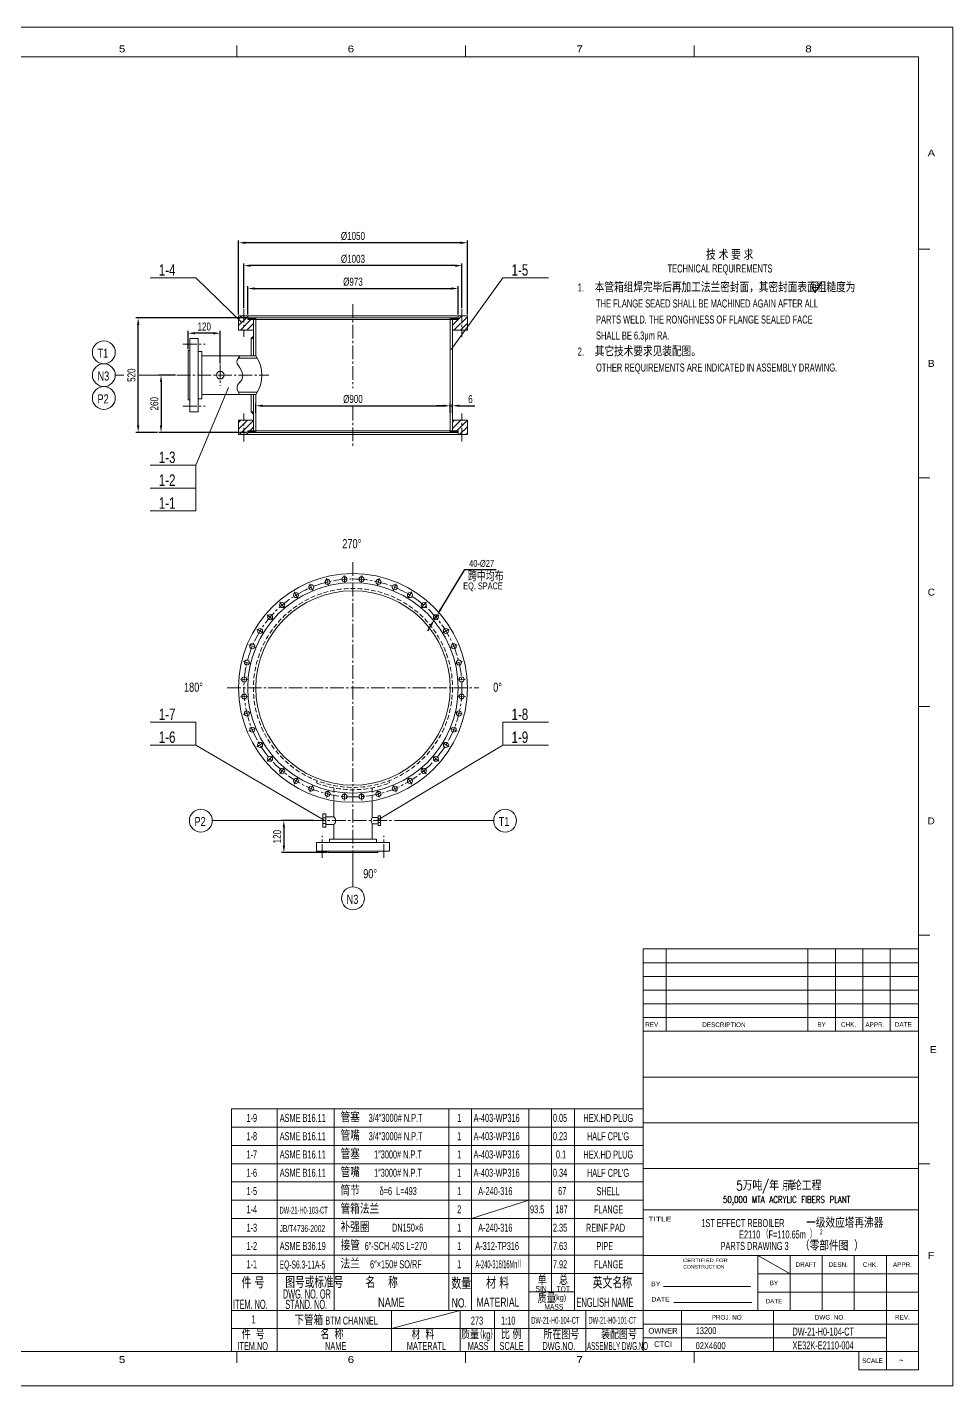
# Model space of a CAD drawing. Extents: x 0 to 840, y 0 to 594.
# Drawn here: x 435 to 840, y 0 to 594 of the extents above; entities that cross this region are included whole.
import ezdxf
from ezdxf.enums import TextEntityAlignment as Align

# ---------------------------------------------------------------- set-up
doc = ezdxf.new("R2010")
doc.units = 0
doc.header["$LTSCALE"] = 8
doc.linetypes.add('CENTER2', pattern=[1.125, 0.75, -0.125, 0.125, -0.125])
doc.linetypes.add('HIDDEN', pattern=[0.375, 0.25, -0.125])
doc.layers.get('0').update_dxf_attribs({"linetype": 'CONTINUOUS', "lineweight": 20})
doc.layers.get('DEFPOINTS').update_dxf_attribs({"linetype": 'CONTINUOUS', "lineweight": 20})
for name, color, linetype, lineweight in [('1', 7, 'CONTINUOUS', 20), ('3', 7, 'CENTER2', 20), ('BORDER', 7, 'CONTINUOUS', 20), ('D', 7, 'CONTINUOUS', 20), ('HID', 7, 'HIDDEN', 20), ('OT', 7, 'CONTINUOUS', 20), ('TEXT', 7, 'CONTINUOUS', 20), ('X4600A1$0$BORDER', 7, 'CONTINUOUS', 20)]:
    doc.layers.add(name, color=color, linetype=linetype, lineweight=lineweight)
doc.styles.add('HZ0', font='TXT', dxfattribs={"width": 0.75, "bigfont": 'HZTXT0'})
doc.styles.get("Standard").update_dxf_attribs({"font": 'JDECSTD', "width": 0.75, "bigfont": 'HZDX'})
doc.styles.add('X4600A1$0$STANDARD', font='AUCAD', dxfattribs={"width": 0.8})
doc.dimstyles.new('STANDARD$0', dxfattribs={"dimscale": 0, "dimtxt": 3.5, "dimasz": 3, "dimexe": 1, "dimexo": 0.5, "dimgap": 1, "dimtad": 1, "dimdsep": 46, "dimtxsty": 'Standard', "dimcen": 0, "dimclrd": 7, "dimclre": 7, "dimclrt": 7, "dimadec": 0, "dimazin": 0, "dimtfac": 0.714286, "dimtmove": 0, "dimatfit": 3, "dimfxl": 0, "dimtolj": 1, "dimarcsym": 0})
doc.dimstyles.new('STANDARD$3', dxfattribs={"dimscale": 0, "dimtxt": 3, "dimasz": 3, "dimexe": 1, "dimexo": 0.5, "dimgap": 1, "dimtad": 1, "dimtoh": 1, "dimdsep": 46, "dimtxsty": 'Standard', "dimcen": 0, "dimclrd": 7, "dimclre": 7, "dimclrt": 7, "dimadec": 0, "dimazin": 0, "dimtfac": 0.714286, "dimtmove": 0, "dimatfit": 0, "dimfxl": 0, "dimtolj": 1, "dimarcsym": 0})
pattern_1 = [(135, (-3568.0257, 33.38584), (-0.35355339, -0.35355339), [])]
pattern_2 = [(45, (-3568.0257, 33.3858), (-1.4142136, 1.4142136), [])]

# ---------------------------------------------------------------- blocks, each defined once
blk = doc.blocks.new('*D16')
at = {"layer": 'DEFPOINTS', "color": 0}
for p in [(500.8, 441.86), (493.91, 416.86), (531.8, 416.86)]:
    blk.add_point(p, dxfattribs=at)
at = {"layer": 'TEXT', "color": 7, "lineweight": -2}
for p, q in [((500.3, 441.86), (492.91, 441.86)), ((493.91, 438.86), (493.91, 419.86)), ((531.3, 416.86), (492.91, 416.86))]:
    blk.add_line(p, q, dxfattribs=at)
at = {"layer": 'TEXT', "color": 7}
for points in [[(493.41, 438.86), (494.41, 438.86), (493.91, 441.86)], [(493.41, 419.86), (494.41, 419.86), (493.91, 416.86)]]:
    blk.add_solid(points, dxfattribs=at)
at = {"layer": 'TEXT', "color": 7, "insert": (490.99, 429.36), "char_height": 3.5, "attachment_point": 5, "rotation": 90}
blk.add_mtext('\\A1;260', dxfattribs=at)
blk = doc.blocks.new('*D17')
at = {"layer": 'DEFPOINTS', "color": 0}
for p in [(483.91, 466.86), (531.8, 466.86), (492.91, 416.86)]:
    blk.add_point(p, dxfattribs=at)
at = {"layer": 'TEXT', "color": 7, "lineweight": -2}
for p, q in [((531.3, 466.86), (482.91, 466.86)), ((483.91, 419.86), (483.91, 463.86)), ((492.41, 416.86), (482.91, 416.86))]:
    blk.add_line(p, q, dxfattribs=at)
at = {"layer": 'TEXT', "color": 7}
for points in [[(483.41, 463.86), (484.41, 463.86), (483.91, 466.86)], [(483.41, 419.86), (484.41, 419.86), (483.91, 416.86)]]:
    blk.add_solid(points, dxfattribs=at)
at = {"layer": 'TEXT', "color": 7, "insert": (480.99, 441.86), "char_height": 3.5, "attachment_point": 5, "rotation": 90}
blk.add_mtext('\\A1;520', dxfattribs=at)
blk = doc.blocks.new('*D18')
at = {"layer": 'DEFPOINTS', "color": 0}
for p in [(623.8, 479.74), (531.8, 467.86), (623.8, 467.86)]:
    blk.add_point(p, dxfattribs=at)
at = {"layer": 'TEXT', "color": 7, "lineweight": -2}
for p, q in [((531.8, 468.36), (531.8, 480.74)), ((534.8, 479.74), (620.8, 479.74)), ((623.8, 468.36), (623.8, 480.74))]:
    blk.add_line(p, q, dxfattribs=at)
at = {"layer": 'TEXT', "color": 7}
for points in [[(534.8, 480.24), (534.8, 479.24), (531.8, 479.74)], [(620.8, 480.24), (620.8, 479.24), (623.8, 479.74)]]:
    blk.add_solid(points, dxfattribs=at)
at = {"layer": 'TEXT', "color": 7, "insert": (577.8, 482.66), "char_height": 3.5, "attachment_point": 5}
blk.add_mtext('\\A1;%%C973', dxfattribs=at)
blk = doc.blocks.new('*D19')
at = {"layer": 'DEFPOINTS', "color": 0}
for p in [(530.15, 489.74), (530.15, 470.86), (625.45, 470.86)]:
    blk.add_point(p, dxfattribs=at)
at = {"layer": 'TEXT', "color": 7, "lineweight": -2}
for p, q in [((530.15, 471.36), (530.15, 490.74)), ((622.45, 489.74), (533.15, 489.74)), ((625.45, 471.36), (625.45, 490.74))]:
    blk.add_line(p, q, dxfattribs=at)
at = {"layer": 'TEXT', "color": 7}
for points in [[(533.15, 490.24), (533.15, 489.24), (530.15, 489.74)], [(622.45, 490.24), (622.45, 489.24), (625.45, 489.74)]]:
    blk.add_solid(points, dxfattribs=at)
at = {"layer": 'TEXT', "color": 7, "insert": (577.8, 492.66), "char_height": 3.5, "attachment_point": 5}
blk.add_mtext('\\A1;%%C1003', dxfattribs=at)
blk = doc.blocks.new('*D20')
at = {"layer": 'DEFPOINTS', "color": 0}
for p in [(527.8, 499.74), (527.8, 467.86), (627.8, 467.86)]:
    blk.add_point(p, dxfattribs=at)
at = {"layer": 'TEXT', "color": 7, "lineweight": -2}
for p, q in [((527.8, 468.36), (527.8, 500.74)), ((624.8, 499.74), (530.8, 499.74)), ((627.8, 468.36), (627.8, 500.74))]:
    blk.add_line(p, q, dxfattribs=at)
at = {"layer": 'TEXT', "color": 7}
for points in [[(530.8, 500.24), (530.8, 499.24), (527.8, 499.74)], [(624.8, 500.24), (624.8, 499.24), (627.8, 499.74)]]:
    blk.add_solid(points, dxfattribs=at)
at = {"layer": 'TEXT', "color": 7, "insert": (577.8, 502.66), "char_height": 3.5, "attachment_point": 5}
blk.add_mtext('\\A1;%%C1050', dxfattribs=at)
blk = doc.blocks.new('*D21')
at = {"layer": 'DEFPOINTS', "color": 0}
for p in [(620.3, 428.48), (535.3, 424.88), (620.3, 424.88)]:
    blk.add_point(p, dxfattribs=at)
at = {"layer": 'TEXT', "color": 7, "lineweight": -2}
for p, q in [((535.3, 425.38), (535.3, 429.48)), ((538.3, 428.48), (617.3, 428.48)), ((620.3, 425.38), (620.3, 429.48))]:
    blk.add_line(p, q, dxfattribs=at)
at = {"layer": 'TEXT', "color": 7}
for points in [[(538.3, 428.98), (538.3, 427.98), (535.3, 428.48)], [(617.3, 428.98), (617.3, 427.98), (620.3, 428.48)]]:
    blk.add_solid(points, dxfattribs=at)
at = {"layer": 'TEXT', "color": 7, "insert": (577.8, 431.39), "char_height": 3.5, "attachment_point": 5}
blk.add_mtext('\\A1;%%C900', dxfattribs=at)
blk = doc.blocks.new('*D22')
at = {"layer": 'DEFPOINTS', "color": 0}
for p in [(621.3, 428.48), (620.3, 424.88), (621.3, 424.88)]:
    blk.add_point(p, dxfattribs=at)
at = {"layer": 'TEXT', "color": 7, "lineweight": -2}
for p, q in [((617.3, 428.48), (614.3, 428.48)), ((620.3, 425.38), (620.3, 429.48)), ((620.3, 428.48), (621.3, 428.48)), ((621.3, 425.38), (621.3, 429.48)), ((624.3, 428.48), (631, 428.48))]:
    blk.add_line(p, q, dxfattribs=at)
at = {"layer": 'TEXT', "color": 7}
for points in [[(617.3, 428.98), (617.3, 427.98), (620.3, 428.48)], [(624.3, 428.98), (624.3, 427.98), (621.3, 428.48)]]:
    blk.add_solid(points, dxfattribs=at)
at = {"layer": 'TEXT', "color": 7, "insert": (629.15, 431.39), "char_height": 3.5, "attachment_point": 5}
blk.add_mtext('\\A1;6', dxfattribs=at)
blk = doc.blocks.new('*D23')
at = {"layer": 'DEFPOINTS', "color": 0}
for p in [(560.84, 247.11), (547.6, 233.11), (567, 233.11)]:
    blk.add_point(p, dxfattribs=at)
at = {"layer": 'TEXT', "color": 7, "lineweight": -2}
for p, q in [((560.34, 247.11), (546.6, 247.11)), ((547.6, 244.11), (547.6, 236.11)), ((566.5, 233.11), (546.6, 233.11))]:
    blk.add_line(p, q, dxfattribs=at)
at = {"layer": 'TEXT', "color": 7}
for points in [[(547.1, 244.11), (548.1, 244.11), (547.6, 247.11)], [(547.1, 236.11), (548.1, 236.11), (547.6, 233.11)]]:
    blk.add_solid(points, dxfattribs=at)
at = {"layer": 'TEXT', "color": 7, "insert": (544.69, 240.11), "char_height": 3.5, "attachment_point": 5, "rotation": 90}
blk.add_mtext('\\A1;120', dxfattribs=at)
blk = doc.blocks.new('*D46')
at = {"layer": 'DEFPOINTS', "color": 0}
for p in [(505.8, 460.18), (505.8, 452.66), (519.8, 446.53)]:
    blk.add_point(p, dxfattribs=at)
at = {"layer": 'TEXT', "color": 7, "lineweight": -2}
for p, q in [((505.8, 453.16), (505.8, 461.18)), ((516.8, 460.18), (508.8, 460.18)), ((519.8, 447.03), (519.8, 461.18))]:
    blk.add_line(p, q, dxfattribs=at)
at = {"layer": 'TEXT', "color": 7}
for points in [[(508.8, 460.68), (508.8, 459.68), (505.8, 460.18)], [(516.8, 460.68), (516.8, 459.68), (519.8, 460.18)]]:
    blk.add_solid(points, dxfattribs=at)
at = {"layer": 'TEXT', "color": 7, "insert": (512.8, 463.1), "char_height": 3.5, "attachment_point": 5}
blk.add_mtext('\\A1;120', dxfattribs=at)
blk = doc.blocks.new('*D51')
at = {"layer": 'DEFPOINTS', "color": 0}
for p in [(613.47, 335.11), (614.61, 336.99)]:
    blk.add_point(p, dxfattribs=at)
at = {"layer": 'TEXT', "color": 7, "lineweight": -2}
for p, q in [((616.17, 339.56), (626.69, 356.86)), ((626.69, 356.86), (640.39, 356.86)), ((613.47, 335.11), (614.61, 336.99)), ((611.91, 332.55), (610.35, 329.99))]:
    blk.add_line(p, q, dxfattribs=at)
at = {"layer": 'TEXT', "color": 7}
for points in [[(615.74, 339.81), (616.59, 339.3), (614.61, 336.99)], [(611.48, 332.81), (612.33, 332.29), (613.47, 335.11)]]:
    blk.add_solid(points, dxfattribs=at)
at = {"layer": 'TEXT', "color": 7, "insert": (634.04, 359.5), "char_height": 3, "attachment_point": 5}
blk.add_mtext('\\A1;40-%%c27', dxfattribs=at)

msp = doc.modelspace()

# ---------------------------------------------------------------- hatches: boundary and pattern name
at = {"layer": 'TEXT'}
h = msp.add_hatch(dxfattribs=at)
h.set_pattern_fill('_USER', color=256, scale=2, angle=45, style=0, pattern_type=0)
h.set_pattern_definition(pattern_2)
h.paths.add_polyline_path([(530.154, 467.864), (527.804, 467.864), (527.804, 461.564), (530.154, 461.564)])
h.paths.add_polyline_path([(534.304, 461.564), (534.304, 466.164), (531.804, 466.164), (531.804, 467.864), (530.154, 467.864), (530.154, 461.564)])
h.paths.add_polyline_path([(625.454, 461.564), (625.454, 467.864), (623.804, 467.864), (623.804, 466.164), (621.304, 466.164), (621.304, 461.564)])
h.paths.add_polyline_path([(625.454, 461.564), (627.804, 461.564), (627.804, 467.864), (625.454, 467.864)])
h = msp.add_hatch(dxfattribs=at)
h.set_pattern_fill('_USER', color=256, scale=0.5, angle=135, style=0, pattern_type=0)
h.set_pattern_definition(pattern_1)
h.paths.add_polyline_path([(535.304, 466.864), (531.804, 466.864), (531.804, 466.164), (535.304, 466.164)])
h.paths.add_polyline_path([(623.804, 466.864), (620.304, 466.864), (620.304, 466.164), (623.804, 466.164)])
msp.add_hatch(color=256, dxfattribs=at).paths.add_polyline_path([(534.304, 458.864), (533.304, 457.864), (534.304, 457.864)])
h = msp.add_hatch(dxfattribs=at)
h.set_pattern_fill('_USER', color=256, scale=2, angle=45, style=0, pattern_type=0)
h.set_pattern_definition(pattern_2)
h.paths.add_polyline_path([(530.154, 422.164), (527.804, 422.164), (527.804, 415.864), (530.154, 415.864)])
h.paths.add_polyline_path([(530.154, 422.164), (530.154, 415.864), (531.804, 415.864), (531.804, 417.564), (534.304, 417.564), (534.304, 422.164)])
h.paths.add_polyline_path([(621.304, 417.564), (623.804, 417.564), (623.804, 415.864), (625.454, 415.864), (625.454, 422.164), (621.304, 422.164)])
h.paths.add_polyline_path([(625.454, 415.864), (627.804, 415.864), (627.804, 422.164), (625.454, 422.164)])
h = msp.add_hatch(dxfattribs=at)
h.set_pattern_fill('_USER', color=256, scale=0.5, angle=135, style=0, pattern_type=0)
h.set_pattern_definition(pattern_1)
h.paths.add_polyline_path([(535.304, 417.564), (531.804, 417.564), (531.804, 416.864), (535.304, 416.864)])
h.paths.add_polyline_path([(623.804, 417.564), (620.304, 417.564), (620.304, 416.864), (623.804, 416.864)])

# ---------------------------------------------------------------- linework, layer by layer
for p, q in [((0, 594), (840, 594)), ((840, 594), (840, 0)), ((825, 191), (704.653, 191)), ((714.653, 155), (714.653, 191)), ((776.653, 155), (776.653, 191)), ((788.653, 155), (788.653, 191)), ((800.653, 155), (800.653, 191)), ((812.653, 155), (812.653, 191)), ((824.653, 185), (704.653, 185)), ((824.653, 179), (704.653, 179)), ((824.653, 173), (704.653, 173)), ((824.653, 167), (704.653, 167)), ((824.653, 161), (704.653, 161)), ((825, 135), (704.653, 135)), ((704.653, 115), (825, 115)), ((704.653, 95), (825, 95)), ((704.653, 77), (825, 77)), ((704.653, 57), (825, 57)), ((754.798, 57), (754.798, 33)), ((768.838, 57), (768.838, 33)), ((782.879, 57), (782.879, 33)), ((796.919, 57), (796.919, 33)), ((810.96, 57), (810.96, 15)), ((704.653, 33), (825, 33)), ((721.474, 33), (721.474, 15)), ((761.59, 33), (761.59, 15)), ((524.653, 25), (704.653, 25)), ((704.653, 27), (825, 27)), ((704.653, 21), (810.96, 21)), ((840, 0), (0, 0))]:
    msp.add_line(p, q)
at = {"layer": '1'}
for p, q in [((779.873, 477.936), (782.528, 482.533)), ((778.538, 480.248), (779.873, 477.936)), ((781.208, 480.248), (778.538, 480.248))]:
    msp.add_line(p, q, dxfattribs=at)
at = {"layer": '3'}
for p, q in [((530.154, 470.864), (530.154, 458.564)), ((577.804, 472.864), (577.804, 436.165)), ((625.454, 470.864), (625.454, 458.564)), ((503.504, 455.364), (513.204, 455.364)), ((519.804, 446.534), (519.804, 437.194)), ((500.804, 441.864), (541.036, 441.864)), ((503.504, 428.364), (513.204, 428.364)), ((577.804, 428.024), (577.804, 410.864)), ((530.154, 412.864), (530.154, 425.164)), ((625.454, 412.864), (625.454, 425.164)), ((577.804, 360.106), (577.804, 228.106)), ((560.201, 347.604), (558.938, 350.653)), ((567.066, 349.835), (566.295, 353.044)), ((574.195, 350.964), (573.936, 354.254)), ((581.413, 350.964), (581.672, 354.254)), ((588.543, 349.835), (589.313, 353.044)), ((595.407, 347.604), (596.67, 350.653)), ((553.769, 344.327), (552.045, 347.141)), ((601.839, 344.327), (603.563, 347.141)), ((547.929, 340.084), (545.786, 342.594)), ((607.679, 340.084), (609.822, 342.594)), ((542.825, 334.98), (540.316, 337.124)), ((612.783, 334.98), (615.292, 337.124)), ((538.583, 329.141), (535.769, 330.865)), ((617.025, 329.141), (619.839, 330.865)), ((535.306, 322.709), (532.257, 323.972)), ((620.302, 322.709), (623.351, 323.972)), ((533.075, 315.844), (529.866, 316.615)), ((622.533, 315.844), (625.742, 316.615)), ((531.946, 308.715), (528.656, 308.974)), ((623.662, 308.715), (626.952, 308.974)), ((522.804, 305.106), (632.804, 305.106)), ((531.946, 301.497), (528.656, 301.238)), ((623.662, 301.497), (626.952, 301.238)), ((533.075, 294.367), (529.866, 293.597)), ((622.533, 294.367), (625.742, 293.597)), ((535.306, 287.502), (532.257, 286.24)), ((620.302, 287.502), (623.351, 286.24)), ((538.583, 281.071), (535.769, 279.347)), ((617.025, 281.071), (619.839, 279.347)), ((542.825, 275.231), (540.316, 273.088)), ((612.783, 275.231), (615.292, 273.088)), ((547.929, 270.127), (545.786, 267.618)), ((607.679, 270.127), (609.822, 267.618)), ((553.769, 265.884), (552.045, 263.071)), ((560.201, 262.607), (558.938, 259.559)), ((595.407, 262.607), (596.67, 259.559)), ((601.839, 265.884), (603.563, 263.071)), ((567.066, 260.377), (566.295, 257.168)), ((574.195, 259.248), (573.936, 255.958)), ((581.413, 259.248), (581.672, 255.958)), ((588.543, 260.377), (589.313, 257.168)), ((559.689, 247.106), (594.769, 247.106)), ((564.304, 230.806), (564.304, 240.506)), ((591.304, 230.806), (591.304, 240.506))]:
    msp.add_line(p, q, dxfattribs=at)
msp.add_circle((577.804, 305.106), 47.65, dxfattribs=at)
at = {"layer": 'D'}
for p, q in [((524.653, 121.117), (704.653, 121.117)), ((524.653, 113.117), (704.653, 113.117)), ((524.653, 105.117), (704.653, 105.117)), ((524.653, 97.117), (704.653, 97.117)), ((524.653, 89.117), (704.653, 89.117)), ((524.653, 81.117), (704.653, 81.117)), ((524.653, 73.117), (704.653, 73.117)), ((524.653, 65.117), (704.653, 65.117)), ((524.653, 57.117), (704.653, 57.117)), ((654.653, 41.117), (674.653, 41.117))]:
    msp.add_line(p, q, dxfattribs=at)
at = {"layer": 'HID'}
for p, q in [((561.804, 263.582), (562.164, 264.515)), ((569.389, 261.409), (569.389, 255.819)), ((586.219, 261.409), (586.219, 255.819)), ((593.804, 263.582), (593.444, 264.515))]:
    msp.add_line(p, q, dxfattribs=at)
msp.add_circle((577.804, 305.106), 43.5, dxfattribs=at)
msp.add_arc((577.804, 305.106), 44.5, 248.927403, 291.072597, dxfattribs=at)
at = {"layer": 'OT'}
for p, q in [((29, 581), (825, 581)), ((825, 581), (825, 15)), ((489.087, 484.394), (509.087, 484.394)), ((643.281, 484.394), (663.281, 484.394)), ((527.804, 467.864), (627.804, 467.864)), ((527.804, 467.864), (527.804, 461.564)), ((531.804, 467.864), (531.804, 466.164)), ((531.804, 466.864), (623.804, 466.864)), ((623.804, 466.164), (531.804, 466.164)), ((534.304, 466.164), (534.304, 450.279)), ((535.304, 466.864), (535.304, 450.279)), ((620.304, 466.864), (620.304, 416.864)), ((621.304, 466.164), (621.304, 417.564)), ((623.804, 467.864), (623.804, 466.164)), ((627.804, 467.864), (627.804, 461.564)), ((506.504, 457.864), (506.504, 425.864)), ((506.504, 457.864), (510.204, 457.864)), ((510.204, 457.864), (510.204, 425.864)), ((527.804, 461.564), (534.304, 461.564)), ((533.304, 457.864), (534.304, 458.864)), ((533.304, 457.864), (533.304, 450.279)), ((533.304, 457.864), (534.304, 457.864)), ((627.804, 461.564), (621.304, 461.564)), ((505.804, 452.664), (505.804, 431.064)), ((505.804, 452.664), (506.504, 452.664)), ((510.204, 452.164), (511.704, 452.164)), ((511.704, 452.164), (511.704, 431.564)), ((511.704, 450.279), (535.304, 450.279)), ((527.631, 449.279), (535.968, 449.279)), ((527.691, 434.449), (535.968, 434.449)), ((505.804, 431.064), (506.504, 431.064)), ((510.204, 431.564), (511.704, 431.564)), ((511.704, 433.449), (535.304, 433.449)), ((533.304, 433.449), (533.304, 425.864)), ((534.304, 433.449), (534.304, 417.564)), ((535.304, 433.449), (535.304, 416.864)), ((506.504, 425.864), (510.204, 425.864)), ((527.804, 422.164), (534.304, 422.164)), ((527.804, 415.864), (527.804, 422.164)), ((533.304, 425.864), (534.304, 425.864)), ((533.304, 425.864), (534.304, 424.864)), ((627.804, 422.164), (621.304, 422.164)), ((627.804, 415.864), (627.804, 422.164)), ((527.804, 415.864), (627.804, 415.864)), ((531.804, 417.564), (623.804, 417.564)), ((531.804, 415.864), (531.804, 417.564)), ((531.804, 416.864), (623.804, 416.864)), ((623.804, 415.864), (623.804, 417.564)), ((489.087, 402.477), (509.087, 402.477)), ((489.087, 392.477), (509.087, 392.477)), ((489.087, 382.477), (509.087, 382.477)), ((489.087, 290.117), (509.087, 290.117)), ((643.281, 290.117), (663.281, 290.117)), ((489.087, 280.117), (509.087, 280.117)), ((643.281, 280.117), (663.281, 280.117)), ((569.389, 248.806), (569.389, 255.819)), ((586.219, 248.446), (586.219, 255.819)), ((564.689, 244.206), (564.689, 250.006)), ((564.689, 250.006), (565.889, 250.006)), ((565.889, 244.206), (565.889, 250.006)), ((564.689, 248.292), (565.889, 248.292)), ((564.689, 245.92), (565.889, 245.92)), ((564.689, 244.206), (565.889, 244.206)), ((565.889, 248.806), (569.389, 248.806)), ((565.889, 245.406), (569.389, 245.406)), ((569.389, 239.006), (569.389, 245.406)), ((586.219, 248.446), (588.769, 248.446)), ((586.219, 239.006), (586.219, 245.766)), ((586.219, 245.766), (588.769, 245.766)), ((588.769, 244.966), (588.769, 249.246)), ((588.769, 249.246), (589.769, 249.246)), ((588.769, 247.946), (589.769, 247.946)), ((588.769, 246.266), (589.769, 246.266)), ((588.769, 244.966), (589.769, 244.966)), ((589.769, 244.966), (589.769, 249.246)), ((567.504, 239.006), (588.104, 239.006)), ((567.504, 237.506), (567.504, 239.006)), ((588.104, 237.506), (588.104, 239.006)), ((561.804, 237.506), (593.804, 237.506)), ((561.804, 233.806), (561.804, 237.506)), ((561.804, 233.806), (593.804, 233.806)), ((567.004, 233.106), (567.004, 233.806)), ((567.004, 233.106), (588.604, 233.106)), ((588.604, 233.106), (588.604, 233.806)), ((593.804, 233.806), (593.804, 237.506)), ((704.653, 155), (704.653, 191)), ((704.653, 155), (704.653, 15.117)), ((825, 155), (704.653, 155)), ((524.653, 33.117), (524.653, 121.117)), ((544.653, 49.117), (544.653, 121.117)), ((569.653, 49.117), (569.653, 121.117)), ((619.653, 49.117), (619.653, 121.117)), ((629.653, 49.117), (629.653, 121.117)), ((654.653, 49.117), (654.653, 121.117)), ((664.653, 49.117), (664.653, 121.117)), ((674.653, 49.117), (674.653, 121.117)), ((524.653, 49.117), (704.653, 49.117)), ((524.653, 49.117), (524.653, 33.117)), ((544.653, 49.117), (544.653, 33.117)), ((569.653, 49.117), (569.653, 33.117)), ((619.653, 49.117), (619.653, 33.117)), ((629.653, 49.117), (629.653, 33.117)), ((654.653, 49.117), (654.653, 33.117)), ((664.653, 49.117), (664.653, 41.117)), ((674.653, 49.117), (674.653, 33.117)), ((524.653, 33), (704.653, 33)), ((524.653, 15), (524.653, 33)), ((544.653, 15), (544.653, 33)), ((594.653, 15), (594.653, 33)), ((624.653, 33), (624.653, 15)), ((639.653, 33), (639.653, 15)), ((654.653, 33), (654.653, 15)), ((679.653, 33), (679.653, 15)), ((825, 15), (29, 15))]:
    msp.add_line(p, q, dxfattribs=at)
for centre, radius in [((519.804, 441.864), 1.67), ((577.804, 305.106), 50), ((577.804, 305.106), 46), ((566.68, 351.439), 1.1), ((574.065, 352.609), 1.1), ((581.543, 352.609), 1.1), ((588.928, 351.439), 1.1), ((577.804, 305.106), 42.5), ((552.907, 345.734), 1.1), ((559.569, 349.129), 1.1), ((596.039, 349.129), 1.1), ((602.701, 345.734), 1.1), ((546.858, 341.339), 1.1), ((608.75, 341.339), 1.1), ((541.571, 336.052), 1.1), ((614.037, 336.052), 1.1), ((537.176, 330.003), 1.1), ((618.432, 330.003), 1.1), ((533.781, 323.341), 1.1), ((621.827, 323.341), 1.1), ((531.471, 316.229), 1.1), ((624.137, 316.229), 1.1), ((530.301, 308.844), 1.1), ((625.307, 308.844), 1.1), ((530.301, 301.367), 1.1), ((625.307, 301.367), 1.1), ((531.471, 293.982), 1.1), ((624.137, 293.982), 1.1), ((533.781, 286.871), 1.1), ((621.827, 286.871), 1.1), ((537.176, 280.209), 1.1), ((618.432, 280.209), 1.1), ((541.571, 274.16), 1.1), ((614.037, 274.16), 1.1), ((546.858, 268.872), 1.1), ((608.75, 268.872), 1.1), ((552.907, 264.477), 1.1), ((559.569, 261.083), 1.1), ((596.039, 261.083), 1.1), ((602.701, 264.477), 1.1), ((566.68, 258.772), 1.1), ((574.065, 257.603), 1.1), ((581.543, 257.603), 1.1), ((588.928, 258.772), 1.1)]:
    msp.add_circle(centre, radius, dxfattribs=at)
for centre, radius, start, end in [((523.709, 441.864), 14.326, 324.02916, 35.97084), ((567.966, 247.106), 2.217, 309.934713, 50.065287), ((588.163, 247.106), 2.361, 145.419547, 214.580453)]:
    msp.add_arc(centre, radius, start, end, dxfattribs=at)
at = {"layer": 'TEXT'}
for p, q in [((509.087, 484.394), (529.323, 464.764)), ((643.281, 484.394), (620.764, 453.049)), ((477.688, 441.864), (473.909, 441.864)), ((492.909, 441.864), (484.392, 441.864)), ((509.087, 402.477), (523.367, 436.531)), ((509.087, 382.477), (509.087, 402.477)), ((509.087, 280.117), (509.087, 290.117)), ((643.281, 280.117), (643.281, 290.117)), ((509.087, 280.117), (565.994, 246.81)), ((643.281, 280.117), (588.581, 247.252)), ((546.604, 247.106), (516.304, 247.106)), ((595.919, 247.106), (639.304, 247.106)), ((577.804, 228.106), (577.804, 218.106)), ((629.653, 73.117), (654.653, 81.117)), ((594.653, 25), (624.653, 33))]:
    msp.add_line(p, q, dxfattribs=at)
for centre in [(468.909, 451.864), (468.909, 441.864), (468.909, 431.864), (511.304, 247.106), (644.304, 247.106), (577.804, 213.106)]:
    msp.add_circle(centre, 5, dxfattribs=at)
msp.add_open_spline([(528.361, 450.279), (527.656, 449.379), (526.145, 447.27), (529.537, 444.252), (530.065, 439.943), (526.374, 437.335), (527.351, 434.946), (528.231, 433.449)], degree=3, knots=[0.3170868, 0.3170868, 0.3170868, 0.3170868, 3.3237373, 7.3965423, 11.6068662, 14.557654, 18.9743621, 18.9743621, 18.9743621, 18.9743621], dxfattribs=at)
at = {"layer": 'X4600A1$0$BORDER', "color": 3}
for p, q in [((527, 581), (527, 586)), ((627, 581), (627, 586)), ((727, 581), (727, 586)), ((830, 497), (825, 497)), ((830, 397), (825, 397)), ((830, 297), (825, 297)), ((830, 197), (825, 197)), ((830, 97), (825, 97)), ((527, 15), (527, 10)), ((627, 15), (627, 10)), ((704.653, 15), (810.96, 15)), ((727, 15), (727, 10))]:
    msp.add_line(p, q, dxfattribs=at)
at = {"layer": 'X4600A1$0$BORDER', "color": 2}
for p, q in [((754.798, 57), (768.838, 48.977)), ((754.798, 49), (825, 49)), ((713.579, 43.361), (751.689, 43.361)), ((717.992, 36.441), (752.09, 36.441)), ((754.798, 41), (825, 41)), ((798.919, 6.977), (798.919, 15)), ((810.96, 6.977), (810.96, 15)), ((825, 15), (825, 6.977)), ((825, 6.977), (798.919, 6.977))]:
    msp.add_line(p, q, dxfattribs=at)

# ---------------------------------------------------------------- texts
at = {"color": 7}
for s, height, width, p in [('技 术 要 求', 4.5, 0.75, (732.162, 492.27)), ('1-4', 5, 0.75, (492.952, 485.37)), ('1-5', 5, 0.75, (647.146, 485.37)), ('TECHNICAL REQUIREMENTS', 3.5, 0.7, (715.31, 486.751)), ('1.', 3.5, 0.7, (676.016, 478.443)), ('本管箱组焊完毕后再加工法兰密封面，其密封面表面粗糙度为', 4.5, 0.75, (683.483, 478.085)), ('THE FLANGE SEAED SHALL BE MACHINED AGAIN AFTER ALL ', 3.5, 0.7, (684.051, 471.443)), ('PARTS WELD. THE RONGHNESS OF FLANGE SEALED FACE ', 3.5, 0.7, (684.051, 464.443)), ('SHALL BE 6.3μm RA.', 3.5, 0.7, (684.051, 457.443)), ('T1', 4, 0.75, (466.129, 449.472)), ('2.', 3.5, 0.7, (676.016, 450.443)), ('其它技术要求见装配图。', 4.5, 0.75, (683.483, 450.085)), ('OTHER REQUIREMENTS ARE INDICATED IN ASSEMBLY DRAWING.', 3.5, 0.7, (684.051, 443.443)), ('N3', 4, 0.75, (466.129, 439.472)), ('P2', 4, 0.75, (466.129, 429.472)), ('1-3', 5, 0.75, (492.952, 403.453)), ('1-2', 5, 0.75, (492.952, 393.453)), ('1-1', 5, 0.75, (492.952, 383.453)), ('270%%D', 4, 0.75, (573.142, 366.175)), ('180%%D', 4, 0.75, (503.951, 303.439)), ('0%%D', 4, 0.75, (639.08, 303.439)), ('1-7', 5, 0.75, (492.952, 291.093)), ('1-8', 5, 0.75, (647.146, 291.093)), ('1-6', 5, 0.75, (492.952, 281.093)), ('1-9', 5, 0.75, (647.146, 281.093)), ('P2', 4, 0.75, (508.524, 244.714)), ('T1', 4, 0.75, (641.524, 244.714)), ('90%%D', 4, 0.75, (582.271, 221.885)), ('N3', 4, 0.75, (575.024, 210.714)), ('1-9', 3.5, 0.6, (531.254, 115.399)), ('ASME B16.11', 3.5, 0.6, (545.789, 115.399)), ('管塞', 4.5, 0.75, (572.372, 115.187)), ('3/4″3000# N.P.T', 3.5, 0.6, (584.636, 115.399)), ('1', 3.5, 0.6, (623.339, 115.399)), ('A-403-WP316', 3.5, 0.6, (630.537, 115.399)), ('0.05', 3.5, 0.6, (665.203, 115.399)), ('HEX.HD PLUG', 3.5, 0.6, (678.545, 115.356)), ('1-8', 3.5, 0.6, (531.254, 107.399)), ('ASME B16.11', 3.5, 0.6, (545.789, 107.399)), ('管嘴', 4.5, 0.75, (572.372, 107.187)), ('3/4″3000# N.P.T', 3.5, 0.6, (584.636, 107.399)), ('1', 3.5, 0.6, (623.339, 107.399)), ('A-403-WP316', 3.5, 0.6, (630.537, 107.399)), ('0.23', 3.5, 0.6, (665.203, 107.399)), ("HALF CPL'G", 3.5, 0.6, (680.066, 107.356)), ('1-7', 3.5, 0.6, (531.254, 99.399)), ('ASME B16.11', 3.5, 0.6, (545.789, 99.399)), ('管塞', 4.5, 0.75, (572.372, 99.187)), ('1″3000# N.P.T', 3.5, 0.6, (587.025, 99.399)), ('1', 3.5, 0.6, (623.339, 99.399)), ('A-403-WP316', 3.5, 0.6, (630.537, 99.399)), ('0.1', 3.5, 0.6, (666.512, 99.399)), ('HEX.HD PLUG', 3.5, 0.6, (678.545, 99.356)), ('管嘴', 4.5, 0.75, (572.372, 91.187)), ('管嘴', 4.5, 0.75, (572.372, 91.187)), ('1-6', 3.5, 0.6, (531.254, 91.399)), ('ASME B16.11', 3.5, 0.6, (545.789, 91.399)), ('1″3000# N.P.T', 3.5, 0.6, (587.025, 91.399)), ('1', 3.5, 0.6, (623.339, 91.399)), ('A-403-WP316', 3.5, 0.6, (630.537, 91.399)), ('0.34', 3.5, 0.6, (665.203, 91.399)), ("HALF CPL'G", 3.5, 0.6, (680.066, 91.356)), ('1-5', 3.5, 0.6, (531.254, 83.399)), ('筒节', 4.5, 0.75, (572.372, 83.187)), ('δ=6  L=493', 3.5, 0.6, (589.46, 83.399)), ('1', 3.5, 0.6, (623.339, 83.399)), ('A-240-316', 3.5, 0.6, (632.557, 83.399)), ('67', 3.5, 0.6, (667.492, 83.399)), ('SHELL', 3.5, 0.6, (684.218, 83.356)), ('1-4', 3.5, 0.6, (531.254, 75.399)), ('DW-21-H0-103-CT', 3, 0.5, (545.745, 75.274)), ('管箱法兰', 4.5, 0.75, (572.372, 75.187)), ('2', 3.5, 0.6, (623.339, 75.399)), ('93.5', 3.5, 0.6, (655.203, 75.399)), ('187', 3.5, 0.6, (666.272, 75.399)), ('FLANGE', 3.5, 0.6, (683.129, 75.356)), ('补强圈', 4.5, 0.75, (572.372, 67.187)), ('1ST EFFECT REBOILER', 3.5, 0.6, (730.093, 69.418)), ('一级效应塔再沸器', 4.5, 0.75, (775.878, 69.089)), ('1-3', 3.5, 0.6, (531.254, 67.399)), ('JB/T4736-2002', 3, 0.58, (545.745, 67.274)), ('DN150×6', 3.5, 0.6, (594.885, 67.399)), ('1', 3.5, 0.6, (623.339, 67.399)), ('A-240-316', 3.5, 0.6, (632.557, 67.399)), ('2.35', 3.5, 0.6, (665.203, 67.399)), ('REINF.PAD', 3.5, 0.6, (679.647, 67.356)), ('E2110 （F=110.65m  ）', 3.5, 0.6, (746.566, 64.418)), ('2', 2.2, 0.6, (781.863, 66.217)), ('1-2', 3.5, 0.6, (531.254, 59.399)), ('ASME B36.19', 3.5, 0.6, (545.789, 59.399)), ('接管', 4.5, 0.75, (572.372, 59.187)), ('6″-SCH.40S L=270', 3.5, 0.6, (582.932, 59.399)), ('1', 3.5, 0.6, (623.339, 59.399)), ('A-312-TP316', 3.5, 0.55, (631.256, 59.399)), ('7.63', 3.5, 0.6, (665.203, 59.399)), ('PIPE', 3.5, 0.6, (684.218, 59.356)), ('PARTS DRAWING 3', 3.5, 0.6, (738.5, 59.418)), ('（零部件图  ）', 4.5, 0.75, (773.223, 59.089)), ('3', 3.5, 0.6, (792.411, 59.418)), ('1-1', 3.5, 0.6, (531.254, 51.399)), ('EQ-S6.3-11A-5', 3.5, 0.5, (545.745, 51.274)), ('法兰', 4.5, 0.75, (572.372, 51.187)), ('6″×150# SO/RF', 3.5, 0.6, (585.27, 51.399)), ('1', 3.5, 0.6, (623.339, 51.399)), ('A-240-316/16MnⅡ', 3.5, 0.42, (631.347, 51.399)), ('7.92', 3.5, 0.6, (665.203, 51.399)), ('FLANGE', 3.5, 0.6, (683.129, 51.356)), ('1', 3.5, 0.6, (533.449, 27.282)), ('下管箱', 4.5, 0.75, (552.162, 26.551)), ('BTM CHANNEL', 3.5, 0.6, (565.709, 26.764)), ('273', 3.5, 0.6, (629.34, 26.764)), ('1:10', 3.5, 0.6, (642.533, 26.764)), ('DW-21-H0-104-CT', 3, 0.5, (655.745, 27.156)), ('DW-21-H0-101-CT', 3, 0.5, (680.745, 27.156)), ('件  号', 4, 0.75, (529.177, 20.403)), ('名  称', 4, 0.75, (563.627, 20.403)), ('材  料', 4, 0.75, (603.389, 20.403)), ('质量', 4, 0.75, (625.086, 20.403)), ('（kg）', 3.5, 0.6, (631.731, 20.664)), ('比 例', 4, 0.75, (642.522, 20.403)), ('所在图号', 4, 0.75, (661.079, 20.403)), ('装配图号', 4, 0.75, (686.279, 20.403)), ('DW-21-H0-104-CT', 3.5, 0.6, (769.902, 21.951)), ('ITEM.NO', 3.5, 0.6, (527.311, 15.659)), ('NAME', 3.5, 0.6, (565.61, 15.659)), ('MATERATL', 3.5, 0.6, (601.369, 15.659)), ('MASS', 3.5, 0.6, (627.944, 15.659)), ('SCALE', 3.5, 0.6, (641.878, 15.659)), ('DWG.NO.', 3.5, 0.6, (660.588, 15.659)), ('ASSEMBLY DWG.NO', 3.5, 0.46, (680.13, 15.659)), ('XE32K-E2110-004', 3.5, 0.6, (769.902, 15.951))]:
    msp.add_text(s, height=height, dxfattribs=dict(at, width=width)).set_placement(p)
at = {"color": 7, "width": 0.6}
msp.add_text('6.3', height=2, dxfattribs=at).set_placement((779.565, 481.909), align=Align.MIDDLE)
at = {"color": 7, "width": 0.75}
msp.add_text('跨中均布', height=4, dxfattribs=at).set_placement((628.011, 353.807), align=Align.MIDDLE_LEFT)
at = {"layer": 'BORDER', "color": 3, "ltscale": 100, "style": 'HZ0'}
for s, width, p in [('5万吨/年  纶工程', 0.75, (745.386, 85.436)), ('月 ', 0.45, (765.469, 85.317)), ('青 ', 0.55, (767.321, 85.536))]:
    msp.add_text(s, height=4.2439, dxfattribs=dict(at, width=width)).set_placement(p)
at = {"layer": 'BORDER', "color": 2, "linetype": 'Continuous', "style": 'HZ0', "width": 0.75}
msp.add_text('50,000 MTA ACRYLIC FIBERS PLANT', height=3.00428, dxfattribs=at).set_placement((767.35, 80.994), align=Align.MIDDLE)
at = {"layer": 'D'}
for s, height, width, p in [('件 号 ', 5, 0.75, (529.069, 42.564)), ('图号或标准号', 5, 0.65, (548.238, 42.739)), ('名    称 ', 5, 0.75, (583.251, 42.707)), ('数量 ', 5, 0.75, (620.81, 42.291)), ('材 料 ', 5, 0.75, (636.026, 42.501)), ('单', 4, 0.75, (658.55, 43.99)), ('总', 4, 0.75, (667.849, 44.08)), ('英文名称', 5, 0.75, (682.575, 42.558)), ('DWG. NO. OR', 4, 0.5, (547.179, 38.14)), ('SIN.', 2.5, 0.7, (657.604, 41.141)), ('TOT.', 2.5, 0.7, (666.791, 41.034)), ('ITEM. NO.', 4, 0.55, (525.411, 33.642)), ('STAND. NO.', 4, 0.5, (548.213, 33.625)), ('NAME', 4, 0.75, (588.776, 34.515)), ('NO.', 4, 0.7, (620.958, 34.252)), ('MATERIAL', 4, 0.7, (631.82, 34.572)), ('质量 ', 4, 0.75, (658.54, 36.079)), ('MASS', 2.5, 0.7, (661.464, 33.294)), ('(kg)', 2.5, 0.75, (665.603, 37.357)), ('ENGLISH NAME', 4, 0.6, (675.409, 34.518))]:
    msp.add_text(s, height=height, dxfattribs=dict(at, width=width)).set_placement(p)
at = {"layer": 'OT', "color": 2, "width": 0.75}
for s, p in [('13200', (727.583, 22.619)), ('02X4600', (727.583, 16.049)), ('~', (816.477, 9.765))]:
    msp.add_text(s, height=3, dxfattribs=at).set_placement(p)
at = {"layer": 'TEXT', "color": 7, "width": 0.7}
msp.add_text('EQ. SPACE ', height=3, dxfattribs=at).set_placement((635.082, 349.345), align=Align.MIDDLE)
at = {"layer": 'X4600A1$0$BORDER', "color": 3, "style": 'X4600A1$0$STANDARD', "oblique": 0.000019}
for s, width, p, p2 in [('5', 1.16, (475.5, 583), (478.306, 583)), ('6', 1.16, (575.5, 583), (578.306, 583)), ('7', 1.16, (675.5, 583), (678.306, 583)), ('8', 1.16, (775.5, 583), (778.306, 583)), ('A', 1.235185, (829, 537.5), (832.227, 537.5)), ('B', 1.226923, (829, 445.5), (832.087, 445.5)), ('C', 1.235185, (829, 345.5), (832.227, 345.5)), ('D', 1.226923, (829, 245.5), (832.087, 245.5)), ('E', 1.218, (830, 145.5), (832.947, 145.5)), ('F', 1.218, (829, 55.5), (831.947, 55.5)), ('5', 1.16, (475.5, 10), (478.306, 10)), ('6', 1.16, (575.5, 10), (578.306, 10)), ('7', 1.16, (675.5, 10), (678.306, 10))]:
    msp.add_text(s, height=3, dxfattribs=dict(at, width=width)).set_placement(p, p2, align=Align.FIT)
at = {"layer": 'X4600A1$0$BORDER', "color": 2, "style": 'X4600A1$0$STANDARD', "oblique": 0.000019}
for s, height, p in [('REV.', 2.0058, (705.573, 158)), ('DESCRIPTION', 2.00578, (730.492, 157.875)), ('BY', 2.0058, (780.783, 158)), ('CHK.', 2.0058, (791.108, 158)), ('APPR.', 2.0058, (801.767, 157.9)), ('DATE', 2.0058, (814.675, 158))]:
    msp.add_text(s, height=height, dxfattribs=at).set_placement(p, align=Align.MIDDLE_LEFT)
for s, height, width, p, p2 in [('TITLE', 2.0058, 1.040268, (706.96, 71.885), (716.989, 71.885)), ('CERTIFIED FOR', 1.50434, 1.012563, (722.064, 54.092), (741.621, 54.092)), ('CONSTRUCTION', 1.50434, 1.016393, (722.165, 51.284), (740.217, 51.284)), ('BY', 2.0058, 1.087719, (708.163, 43.561), (712.175, 43.561)), ('DATE', 2.0058, 1.050847, (708.264, 36.842), (716.287, 36.842))]:
    msp.add_text(s, height=height, dxfattribs=dict(at, width=width)).set_placement(p, p2, align=Align.FIT)
for s, p in [('DRAFT', (775.858, 53)), ('DESN.', (789.899, 53)), ('CHK.', (803.939, 53)), ('APPR.', (817.98, 53)), ('BY', (761.818, 45)), ('DATE', (761.818, 37)), ('PROJ. NO.', (741.532, 29.97)), ('DWG. NO.', (786.275, 29.97))]:
    msp.add_text(s, height=2.0058, dxfattribs=at).set_placement(p, align=Align.MIDDLE_CENTER)
msp.add_text('REV.', height=2.0058, dxfattribs=at).set_placement((817.98, 30), align=Align.MIDDLE)
at = {"layer": 'X4600A1$0$BORDER', "color": 2, "linetype": 'Continuous', "style": 'X4600A1$0$STANDARD'}
for s, p in [('OWNER', (713.33, 24.08)), ('CTCI', (713.33, 18.224))]:
    msp.add_text(s, height=2.5036, dxfattribs=at).set_placement(p, align=Align.MIDDLE)
at = {"layer": 'X4600A1$0$BORDER', "color": 2, "style": 'X4600A1$0$STANDARD', "oblique": 0.000019, "width": 0.9}
msp.add_text('SCALE', height=2.0058, dxfattribs=at).set_placement((800.38, 10.988), align=Align.MIDDLE_LEFT)

# ---------------------------------------------------------------- dimensions: what is measured, and where the dimension line sits
at = {"layer": 'TEXT'}
for base, p1, p2, text, picture, middle in [((527.804, 499.74), (627.804, 467.864), (527.804, 467.864), '%%C1050', '*D20', (577.804, 502.656)), ((530.154, 489.74), (625.454, 470.864), (530.154, 470.864), '%%C1003', '*D19', (577.804, 492.656)), ((623.804, 479.74), (531.804, 467.864), (623.804, 467.864), '%%C973', '*D18', (577.804, 482.656)), ((505.804, 460.183), (519.804, 446.534), (505.804, 452.664), '120', '*D46', (512.804, 463.099)), ((620.304, 428.478), (535.304, 424.879), (620.304, 424.879), '%%C900', '*D21', (577.804, 431.393)), ((621.304, 428.478), (620.304, 424.879), (621.304, 424.879), '6', '*D22', (629.151, 431.393))]:
    dim = msp.add_linear_dim(base=base, p1=p1, p2=p2, text=text, dimstyle='STANDARD$0', override={"dimscale": 1}, dxfattribs=at)
    dim.commit()
    dim.dimension.update_dxf_attribs({"geometry": picture, "text_midpoint": middle})
for base, p1, p2, angle, text, picture, middle in [((483.909, 466.864), (492.909, 416.864), (531.804, 466.864), 90, '520', '*D17', (480.993, 441.864)), ((493.909, 416.864), (500.804, 441.864), (531.804, 416.864), 90, '260', '*D16', (490.993, 429.364)), ((547.604, 233.106), (560.839, 247.106), (567.004, 233.106), 270, '120', '*D23', (544.688, 240.106))]:
    dim = msp.add_linear_dim(base=base, p1=p1, p2=p2, angle=angle, text=text, dimstyle='STANDARD$0', override={"dimscale": 1}, dxfattribs=at)
    dim.commit()
    dim.dimension.update_dxf_attribs({"geometry": picture, "text_midpoint": middle})
dim = msp.add_diameter_dim_2p(p1=(613.466, 335.112), p2=(614.609, 336.992), text='40-%%c27', dimstyle='STANDARD$3', override={"dimscale": 1}, dxfattribs=at)
dim.commit()
dim.dimension.update_dxf_attribs({"geometry": '*D51', "text_midpoint": (634.041, 356.859), "dimtype": 163})

doc.saveas('drawing.dxf')
